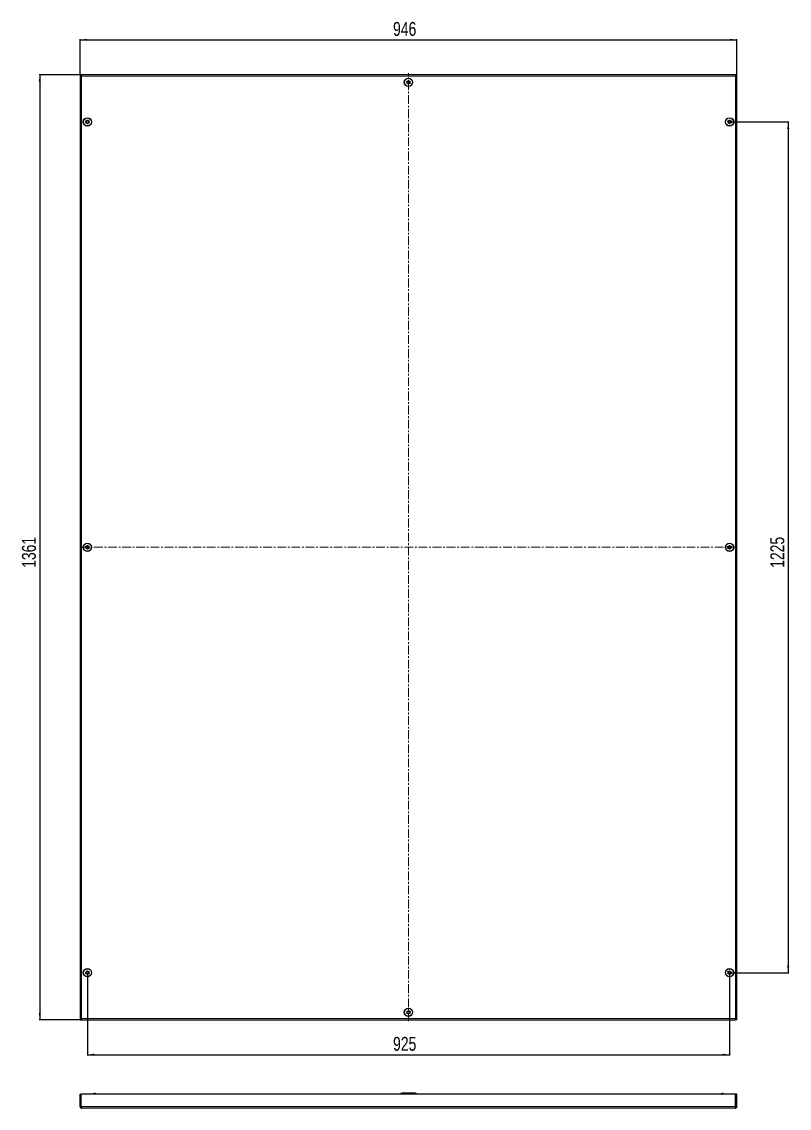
# Model space of a CAD drawing. Header units: millimetres. Extents: x -416 to 1834, y -517 to 1061.
# Drawn here: x -416 to 690, y -517 to 1047 of the extents above; entities that cross this region are included whole.
import ezdxf

# ---------------------------------------------------------------- set-up
doc = ezdxf.new("R2010")
doc.units = ezdxf.units.MM
doc.linetypes.add('CENTERX2', pattern=[20.32, 12.7, -2.54, 2.54, -2.54])
doc.layers.add('FORMAT', color=7, linetype='Continuous')
doc.styles.add('SLDTEXTSTYLE0', font='TXT', dxfattribs={"width": 0.75})
doc.dimstyles.new('SLDDIMSTYLE0', dxfattribs={"dimtxt": 20, "dimasz": 10, "dimexe": 0, "dimexo": 0.0625, "dimgap": 5, "dimtad": 2, "dimdec": 1, "dimrnd": 1e-09, "dimzin": 12, "dimdsep": 46, "dimtxsty": 'SLDTEXTSTYLE0', "dimsah": 1, "dimcen": 0.09, "dimadec": 0, "dimazin": 3, "dimtfac": 1, "dimtofl": 0, "dimtmove": 0, "dimatfit": 3, "dimfxl": 0, "dimfrac": 2, "dimtolj": 1, "dimtzin": 12, "dimarcsym": 0})

# ---------------------------------------------------------------- blocks, each defined once
blk = doc.blocks.new('_D')
at = {"layer": 'FORMAT'}
for p, q in [((-331.8, 970.7), (-331.8, 1021.9)), ((-331.8, 1020.9), (614.2, 1020.9)), ((614.2, 970.7), (614.2, 1021.9))]:
    blk.add_line(p, q, dxfattribs=at)
for points in [[(-331.8, 1020.9), (-321.8, 1019.3), (-321.8, 1022.4)], [(614.2, 1020.9), (604.2, 1022.4), (604.2, 1019.3)]]:
    blk.add_solid(points, dxfattribs=at)
at = {"layer": 'FORMAT', "insert": (119, 1046.6), "char_height": 20, "attachment_point": 1, "style": 'SLDTEXTSTYLE0'}
blk.add_mtext('946', dxfattribs=at)
blk = doc.blocks.new('_D_1')
at = {"layer": 'FORMAT'}
for p, q in [((-330.2, 970.7), (-390.8, 970.7)), ((-389.8, 970.7), (-389.8, -390.3)), ((-330.2, -390.3), (-390.8, -390.3))]:
    blk.add_line(p, q, dxfattribs=at)
for points in [[(-389.8, 970.7), (-391.4, 960.7), (-388.3, 960.7)], [(-389.8, -390.3), (-388.3, -380.3), (-391.4, -380.3)]]:
    blk.add_solid(points, dxfattribs=at)
at = {"layer": 'FORMAT', "insert": (-415.6, 260.6), "char_height": 20, "attachment_point": 1, "rotation": 90, "style": 'SLDTEXTSTYLE0'}
blk.add_mtext('1361', dxfattribs=at)
blk = doc.blocks.new('_D_2')
at = {"layer": 'FORMAT'}
for p, q in [((603.7, 902.7), (689.2, 902.7)), ((688.2, 902.7), (688.2, -322.3)), ((603.7, -322.3), (689.2, -322.3))]:
    blk.add_line(p, q, dxfattribs=at)
for points in [[(688.2, 902.7), (686.6, 892.7), (689.7, 892.7)], [(688.2, -322.3), (689.7, -312.3), (686.6, -312.3)]]:
    blk.add_solid(points, dxfattribs=at)
at = {"layer": 'FORMAT', "insert": (662.4, 260.6), "char_height": 20, "attachment_point": 1, "rotation": 90, "style": 'SLDTEXTSTYLE0'}
blk.add_mtext('1225', dxfattribs=at)
blk = doc.blocks.new('_D_3')
at = {"layer": 'FORMAT'}
for p, q in [((-321.3, -322.3), (-321.3, -441.5)), ((603.7, -322.3), (603.7, -441.5)), ((-321.3, -440.5), (603.7, -440.5))]:
    blk.add_line(p, q, dxfattribs=at)
for points in [[(-321.3, -440.5), (-311.3, -442), (-311.3, -438.9)], [(603.7, -440.5), (593.7, -438.9), (593.7, -442)]]:
    blk.add_solid(points, dxfattribs=at)
at = {"layer": 'FORMAT', "insert": (119, -414.7), "char_height": 20, "attachment_point": 1, "style": 'SLDTEXTSTYLE0'}
blk.add_mtext('925', dxfattribs=at)

msp = doc.modelspace()

# ---------------------------------------------------------------- linework, layer by layer
at = {"color": 7, "linetype": 'Continuous', "lineweight": 25}
for p, q in [((-331.84, 970.69), (-331.84, -390.31)), ((-331.84, 970.69), (-330.34, 970.69)), ((612.46, 970.69), (-330.14, 970.69)), ((-330.14, 969.57), (-330.14, 970.69)), ((612.46, 970.69), (612.46, 969.58)), ((614.16, 970.69), (612.66, 970.69)), ((614.16, -390.31), (614.16, 970.69)), ((-331.84, -390.31), (-330.34, -390.31)), ((-330.14, -389.2), (-330.14, -390.31)), ((-330.14, -390.31), (612.46, -390.31)), ((612.46, -390.31), (612.46, -389.2)), ((614.16, -390.31), (612.66, -390.31)), ((-331.84, -497.24), (-330.34, -497.24)), ((-331.84, -515.14), (-331.84, -497.24)), ((-330.34, -515.14), (-330.34, -497.24)), ((612.46, -497.24), (-330.14, -497.24)), ((-330.14, -515.14), (-330.14, -497.24)), ((-311.84, -495.74), (-310.84, -495.74)), ((-311.84, -497.24), (-311.84, -495.74)), ((-309.84, -496.74), (-310.84, -495.74)), ((-309.34, -496.74), (-309.84, -496.74)), ((-309.84, -496.74), (-309.84, -497.24)), ((150.66, -495.74), (131.66, -495.74)), ((591.66, -496.74), (592.16, -496.74)), ((593.16, -495.74), (592.16, -496.74)), ((592.16, -497.24), (592.16, -496.74)), ((593.16, -495.74), (594.16, -495.74)), ((594.16, -495.74), (594.16, -497.24)), ((612.46, -515.14), (612.46, -497.24)), ((614.16, -497.24), (612.66, -497.24)), ((612.66, -515.14), (612.66, -497.24)), ((614.16, -515.14), (614.16, -497.24)), ((-331.84, -515.14), (-330.34, -515.14)), ((614.16, -515.14), (612.66, -515.14)), ((612.06, -517.24), (-329.74, -517.24)), ((-327.13, -517.24), (-327.13, -517.5)), ((-324.13, -517.5), (-327.13, -517.5)), ((-315.56, -517.5), (-324.13, -517.5)), ((-315.56, -517.5), (-315.56, -517.24)), ((135.37, -517.24), (135.37, -517.49)), ((144.48, -517.49), (135.37, -517.49)), ((146.94, -517.49), (144.48, -517.49)), ((146.94, -517.49), (146.94, -517.24)), ((597.87, -517.24), (597.87, -517.5)), ((609.44, -517.5), (597.87, -517.5)), ((609.44, -517.5), (609.44, -517.24))]:
    msp.add_line(p, q, dxfattribs=at)
at = {"color": 8, "linetype": 'Continuous', "lineweight": 18}
for p, q in [((612.06, 968.59), (-329.74, 968.59)), ((-329.74, 968.59), (-329.74, -388.21)), ((612.06, -388.21), (612.06, 968.59)), ((-329.74, -388.21), (612.06, -388.21)), ((612.46, -515.14), (-330.14, -515.14))]:
    msp.add_line(p, q, dxfattribs=at)
at = {"color": 7, "linetype": 'Continuous', "lineweight": 25}
for centre, radius in [((141.16, 959.69), 6), ((141.16, 959.69), 5.79), ((141.16, 959.69), 1.85), ((-321.34, 902.69), 6), ((-321.34, 902.69), 5.79), ((603.66, 902.69), 6), ((603.66, 902.69), 5.79), ((-321.34, 902.69), 1.85), ((603.66, 902.69), 1.85), ((-321.34, 290.19), 6), ((-321.34, 290.19), 5.79), ((-321.34, 290.19), 1.85), ((603.66, 290.19), 6), ((603.66, 290.19), 5.79), ((603.66, 290.19), 1.85), ((-321.34, -322.31), 6), ((-321.34, -322.31), 5.79), ((-321.34, -322.31), 1.85), ((603.66, -322.31), 6), ((603.66, -322.31), 5.79), ((603.66, -322.31), 1.85), ((141.16, -379.31), 6), ((141.16, -379.31), 5.79), ((141.16, -379.31), 1.85)]:
    msp.add_circle(centre, radius, dxfattribs=at)
for centre, start, end in [((131.66, -498.74), 90, 150), ((150.66, -498.74), 30, 90)]:
    msp.add_arc(centre, 3, start, end, dxfattribs=at)
for points, knots in [([(-331.84, 970.69), (-331.81, 970.51), (-331.74, 970.15), (-331.24, 969.62), (-330.54, 969.09), (-330, 968.75), (-329.74, 968.59)], [0, 0, 0, 0, 0.2547568, 0.5096489, 0.7645419, 1, 1, 1, 1]), ([(-330.34, 970.69), (-330.33, 970.5), (-330.31, 970.14), (-330.12, 969.44), (-329.89, 968.92), (-329.74, 968.59)], [0, 0, 0, 0, 0.25987754, 0.51973907, 1, 1, 1, 1]), ([(612.06, 968.59), (612.34, 968.76), (612.9, 969.12), (613.6, 969.66), (614.07, 970.18), (614.13, 970.52), (614.16, 970.69)], [0, 0, 0, 0, 0.25475266, 0.50964469, 0.7645377, 1, 1, 1, 1]), ([(612.06, 968.59), (612.14, 968.77), (612.3, 969.13), (612.57, 969.83), (612.63, 970.35), (612.66, 970.69)], [0, 0, 0, 0, 0.2598775, 0.5197391, 1, 1, 1, 1]), ([(143.45, 958.08), (143.46, 958.09), (143.47, 958.12), (143.47, 958.18), (143.42, 958.31), (143.24, 958.66), (143, 959.14), (143.03, 959.77), (143.29, 960.21), (143.53, 960.52), (143.67, 960.72), (143.7, 960.81), (143.71, 960.85), (143.69, 960.88), (143.67, 960.9), (143.61, 960.94), (143.34, 960.98), (142.87, 960.98), (142.18, 961.14), (141.79, 961.73), (141.62, 962.18), (141.5, 962.42), (141.44, 962.46), (141.41, 962.48), (141.38, 962.48), (141.35, 962.46), (141.31, 962.44), (141.26, 962.38), (141.12, 962.2), (140.92, 961.87), (140.6, 961.47), (140.01, 961.23), (139.48, 961.3), (139.09, 961.35), (138.94, 961.34), (138.89, 961.31), (138.86, 961.29), (138.85, 961.26), (138.85, 961.2), (138.89, 961.06), (139.07, 960.72), (139.32, 960.24), (139.29, 959.6), (139.02, 959.16), (138.78, 958.85), (138.65, 958.66), (138.62, 958.57), (138.61, 958.53), (138.62, 958.49), (138.65, 958.47), (138.71, 958.44), (138.97, 958.4), (139.45, 958.4), (140.14, 958.23), (140.53, 957.64), (140.69, 957.19), (140.82, 956.96), (140.88, 956.91), (140.9, 956.9), (140.94, 956.9), (140.97, 956.91), (141, 956.94), (141.06, 956.99), (141.19, 957.18), (141.4, 957.5), (141.72, 957.9), (142.3, 958.15), (142.84, 958.08), (143.23, 958.03), (143.38, 958.04), (143.43, 958.06), (143.45, 958.07), (143.45, 958.08)], [0, 0, 0, 0, 0.0020087, 0.00442, 0.0093647, 0.0255282, 0.0677053, 0.0957862, 0.1246456, 0.1503415, 0.1605194, 0.1633943, 0.1656965, 0.1672448, 0.1688741, 0.1707699, 0.1786058, 0.2119941, 0.2499945, 0.2879948, 0.3213831, 0.329219, 0.3311148, 0.3327441, 0.3342924, 0.3362166, 0.3385353, 0.3413178, 0.349662, 0.3753578, 0.4042173, 0.4322982, 0.4744753, 0.4906388, 0.4966691, 0.49844, 0.5, 0.5020087, 0.50442, 0.5093647, 0.5255282, 0.5677053, 0.5957862, 0.6246456, 0.6503415, 0.6605194, 0.6633943, 0.6656965, 0.6672448, 0.6688741, 0.6707699, 0.6786058, 0.7119941, 0.7499945, 0.7879948, 0.8213831, 0.829219, 0.8311148, 0.8327441, 0.8342924, 0.8362166, 0.8385353, 0.8413178, 0.849662, 0.8753578, 0.9042173, 0.9322982, 0.9744753, 0.9906388, 0.9966691, 0.99844, 1, 1, 1, 1]), ([(-318.89, 904.04), (-318.9, 904.05), (-318.91, 904.07), (-318.97, 904.09), (-319.11, 904.11), (-319.5, 904.1), (-320.04, 904.09), (-320.59, 904.4), (-320.87, 904.83), (-321.04, 905.19), (-321.16, 905.39), (-321.22, 905.46), (-321.26, 905.48), (-321.29, 905.49), (-321.32, 905.48), (-321.38, 905.44), (-321.54, 905.22), (-321.74, 904.79), (-322.2, 904.24), (-322.9, 904.15), (-323.38, 904.2), (-323.64, 904.19), (-323.71, 904.17), (-323.73, 904.15), (-323.75, 904.12), (-323.75, 904.08), (-323.74, 904.04), (-323.71, 903.96), (-323.61, 903.76), (-323.41, 903.44), (-323.19, 902.97), (-323.23, 902.34), (-323.53, 901.89), (-323.74, 901.56), (-323.8, 901.42), (-323.8, 901.36), (-323.8, 901.33), (-323.77, 901.31), (-323.72, 901.28), (-323.57, 901.26), (-323.19, 901.27), (-322.65, 901.28), (-322.09, 900.97), (-321.81, 900.54), (-321.64, 900.19), (-321.52, 899.98), (-321.46, 899.91), (-321.42, 899.89), (-321.39, 899.89), (-321.36, 899.9), (-321.3, 899.94), (-321.15, 900.16), (-320.94, 900.58), (-320.48, 901.13), (-319.78, 901.22), (-319.31, 901.17), (-319.04, 901.18), (-318.97, 901.21), (-318.95, 901.23), (-318.94, 901.26), (-318.93, 901.29), (-318.94, 901.33), (-318.97, 901.41), (-319.07, 901.61), (-319.28, 901.94), (-319.49, 902.4), (-319.46, 903.04), (-319.16, 903.49), (-318.94, 903.81), (-318.88, 903.95), (-318.88, 904.01), (-318.88, 904.03), (-318.89, 904.04)], [0, 0, 0, 0, 0.0020087, 0.00442, 0.0093647, 0.0255282, 0.0677053, 0.0957862, 0.1246456, 0.1503415, 0.1605194, 0.1633943, 0.1656965, 0.1672448, 0.1688741, 0.1707699, 0.1786058, 0.2119941, 0.2499945, 0.2879948, 0.3213831, 0.329219, 0.3311148, 0.3327441, 0.3342924, 0.3362166, 0.3385353, 0.3413178, 0.349662, 0.3753578, 0.4042173, 0.4322982, 0.4744753, 0.4906388, 0.4966691, 0.49844, 0.5, 0.5020087, 0.50442, 0.5093647, 0.5255282, 0.5677053, 0.5957862, 0.6246456, 0.6503415, 0.6605194, 0.6633943, 0.6656965, 0.6672448, 0.6688741, 0.6707699, 0.6786058, 0.7119941, 0.7499945, 0.7879948, 0.8213831, 0.829219, 0.8311148, 0.8327441, 0.8342924, 0.8362166, 0.8385353, 0.8413178, 0.849662, 0.8753578, 0.9042173, 0.9322982, 0.9744753, 0.9906388, 0.9966691, 0.99844, 1, 1, 1, 1]), ([(601.21, 904.04), (601.2, 904.03), (601.19, 904), (601.2, 903.94), (601.26, 903.81), (601.47, 903.49), (601.77, 903.04), (601.81, 902.4), (601.59, 901.94), (601.39, 901.6), (601.27, 901.39), (601.25, 901.3), (601.25, 901.26), (601.27, 901.23), (601.29, 901.21), (601.36, 901.18), (601.62, 901.17), (602.1, 901.22), (602.8, 901.13), (603.26, 900.58), (603.46, 900.16), (603.62, 899.94), (603.68, 899.9), (603.71, 899.89), (603.74, 899.89), (603.77, 899.91), (603.8, 899.94), (603.85, 900), (603.96, 900.2), (604.13, 900.54), (604.41, 900.97), (604.96, 901.28), (605.51, 901.27), (605.9, 901.26), (606.04, 901.28), (606.09, 901.31), (606.12, 901.34), (606.12, 901.37), (606.12, 901.43), (606.06, 901.56), (605.84, 901.89), (605.54, 902.34), (605.51, 902.97), (605.73, 903.44), (605.93, 903.77), (606.04, 903.98), (606.07, 904.07), (606.07, 904.11), (606.05, 904.15), (606.03, 904.17), (605.96, 904.19), (605.69, 904.2), (605.22, 904.15), (604.52, 904.24), (604.06, 904.79), (603.85, 905.22), (603.7, 905.44), (603.64, 905.48), (603.61, 905.49), (603.58, 905.48), (603.55, 905.47), (603.52, 905.44), (603.47, 905.37), (603.35, 905.18), (603.19, 904.83), (602.91, 904.4), (602.35, 904.09), (601.81, 904.11), (601.42, 904.11), (601.27, 904.09), (601.22, 904.06), (601.21, 904.04), (601.21, 904.04)], [0, 0, 0, 0, 0.0020087, 0.00442, 0.0093647, 0.0255282, 0.0677053, 0.0957862, 0.1246456, 0.1503415, 0.1605194, 0.1633943, 0.1656965, 0.1672448, 0.1688741, 0.1707699, 0.1786058, 0.2119941, 0.2499945, 0.2879948, 0.3213831, 0.329219, 0.3311148, 0.3327441, 0.3342924, 0.3362166, 0.3385353, 0.3413178, 0.349662, 0.3753578, 0.4042173, 0.4322982, 0.4744753, 0.4906388, 0.4966691, 0.49844, 0.5, 0.5020087, 0.50442, 0.5093647, 0.5255282, 0.5677053, 0.5957862, 0.6246456, 0.6503415, 0.6605194, 0.6633943, 0.6656965, 0.6672448, 0.6688741, 0.6707699, 0.6786058, 0.7119941, 0.7499945, 0.7879948, 0.8213831, 0.829219, 0.8311148, 0.8327441, 0.8342924, 0.8362166, 0.8385353, 0.8413178, 0.849662, 0.8753578, 0.9042173, 0.9322982, 0.9744753, 0.9906388, 0.9966691, 0.99844, 1, 1, 1, 1]), ([(-318.89, 291.54), (-318.9, 291.55), (-318.91, 291.57), (-318.97, 291.59), (-319.11, 291.61), (-319.5, 291.6), (-320.04, 291.59), (-320.59, 291.9), (-320.87, 292.33), (-321.04, 292.69), (-321.16, 292.89), (-321.22, 292.96), (-321.26, 292.98), (-321.29, 292.99), (-321.32, 292.98), (-321.38, 292.94), (-321.54, 292.72), (-321.74, 292.29), (-322.2, 291.74), (-322.9, 291.65), (-323.38, 291.7), (-323.64, 291.69), (-323.71, 291.67), (-323.73, 291.65), (-323.75, 291.62), (-323.75, 291.58), (-323.74, 291.54), (-323.71, 291.46), (-323.61, 291.26), (-323.41, 290.94), (-323.19, 290.47), (-323.23, 289.84), (-323.53, 289.39), (-323.74, 289.06), (-323.8, 288.92), (-323.8, 288.86), (-323.8, 288.83), (-323.77, 288.81), (-323.72, 288.78), (-323.57, 288.76), (-323.19, 288.77), (-322.65, 288.78), (-322.09, 288.47), (-321.81, 288.04), (-321.64, 287.69), (-321.52, 287.48), (-321.46, 287.41), (-321.42, 287.39), (-321.39, 287.39), (-321.36, 287.4), (-321.3, 287.44), (-321.15, 287.66), (-320.94, 288.08), (-320.48, 288.63), (-319.78, 288.72), (-319.31, 288.67), (-319.04, 288.68), (-318.97, 288.71), (-318.95, 288.73), (-318.94, 288.76), (-318.93, 288.79), (-318.94, 288.83), (-318.97, 288.91), (-319.07, 289.11), (-319.28, 289.44), (-319.49, 289.9), (-319.46, 290.54), (-319.16, 290.99), (-318.94, 291.31), (-318.88, 291.45), (-318.88, 291.51), (-318.88, 291.53), (-318.89, 291.54)], [0, 0, 0, 0, 0.0020087, 0.00442, 0.0093647, 0.0255282, 0.0677053, 0.0957862, 0.1246456, 0.1503415, 0.1605194, 0.1633943, 0.1656965, 0.1672448, 0.1688741, 0.1707699, 0.1786058, 0.2119941, 0.2499945, 0.2879948, 0.3213831, 0.329219, 0.3311148, 0.3327441, 0.3342924, 0.3362166, 0.3385353, 0.3413178, 0.349662, 0.3753578, 0.4042173, 0.4322982, 0.4744753, 0.4906388, 0.4966691, 0.49844, 0.5, 0.5020087, 0.50442, 0.5093647, 0.5255282, 0.5677053, 0.5957862, 0.6246456, 0.6503415, 0.6605194, 0.6633943, 0.6656965, 0.6672448, 0.6688741, 0.6707699, 0.6786058, 0.7119941, 0.7499945, 0.7879948, 0.8213831, 0.829219, 0.8311148, 0.8327441, 0.8342924, 0.8362166, 0.8385353, 0.8413178, 0.849662, 0.8753578, 0.9042173, 0.9322982, 0.9744753, 0.9906388, 0.9966691, 0.99844, 1, 1, 1, 1]), ([(601.21, 291.54), (601.2, 291.53), (601.19, 291.5), (601.2, 291.44), (601.26, 291.31), (601.47, 290.99), (601.77, 290.54), (601.81, 289.9), (601.59, 289.44), (601.39, 289.1), (601.27, 288.89), (601.25, 288.8), (601.25, 288.76), (601.27, 288.73), (601.29, 288.71), (601.36, 288.68), (601.62, 288.67), (602.1, 288.72), (602.8, 288.63), (603.26, 288.08), (603.46, 287.66), (603.62, 287.44), (603.68, 287.4), (603.71, 287.39), (603.74, 287.39), (603.77, 287.41), (603.8, 287.44), (603.85, 287.5), (603.96, 287.7), (604.13, 288.04), (604.41, 288.47), (604.96, 288.78), (605.51, 288.77), (605.9, 288.76), (606.04, 288.78), (606.09, 288.81), (606.12, 288.84), (606.12, 288.87), (606.12, 288.93), (606.06, 289.06), (605.84, 289.39), (605.54, 289.84), (605.51, 290.47), (605.73, 290.94), (605.93, 291.27), (606.04, 291.48), (606.07, 291.57), (606.07, 291.61), (606.05, 291.65), (606.03, 291.67), (605.96, 291.69), (605.69, 291.7), (605.22, 291.65), (604.52, 291.74), (604.06, 292.29), (603.85, 292.72), (603.7, 292.94), (603.64, 292.98), (603.61, 292.99), (603.58, 292.98), (603.55, 292.97), (603.52, 292.94), (603.47, 292.87), (603.35, 292.68), (603.19, 292.33), (602.91, 291.9), (602.35, 291.59), (601.81, 291.61), (601.42, 291.61), (601.27, 291.59), (601.22, 291.56), (601.21, 291.54), (601.21, 291.54)], [0, 0, 0, 0, 0.0020087, 0.00442, 0.0093647, 0.0255282, 0.0677053, 0.0957862, 0.1246456, 0.1503415, 0.1605194, 0.1633943, 0.1656965, 0.1672448, 0.1688741, 0.1707699, 0.1786058, 0.2119941, 0.2499945, 0.2879948, 0.3213831, 0.329219, 0.3311148, 0.3327441, 0.3342924, 0.3362166, 0.3385353, 0.3413178, 0.349662, 0.3753578, 0.4042173, 0.4322982, 0.4744753, 0.4906388, 0.4966691, 0.49844, 0.5, 0.5020087, 0.50442, 0.5093647, 0.5255282, 0.5677053, 0.5957862, 0.6246456, 0.6503415, 0.6605194, 0.6633943, 0.6656965, 0.6672448, 0.6688741, 0.6707699, 0.6786058, 0.7119941, 0.7499945, 0.7879948, 0.8213831, 0.829219, 0.8311148, 0.8327441, 0.8342924, 0.8362166, 0.8385353, 0.8413178, 0.849662, 0.8753578, 0.9042173, 0.9322982, 0.9744753, 0.9906388, 0.9966691, 0.99844, 1, 1, 1, 1]), ([(-318.89, -323.66), (-318.88, -323.65), (-318.88, -323.63), (-318.89, -323.57), (-318.94, -323.44), (-319.16, -323.11), (-319.46, -322.66), (-319.49, -322.03), (-319.27, -321.56), (-319.07, -321.23), (-318.96, -321.02), (-318.93, -320.93), (-318.93, -320.89), (-318.95, -320.85), (-318.97, -320.83), (-319.04, -320.81), (-319.31, -320.8), (-319.78, -320.85), (-320.48, -320.76), (-320.94, -320.21), (-321.15, -319.78), (-321.3, -319.56), (-321.36, -319.52), (-321.39, -319.51), (-321.42, -319.52), (-321.45, -319.53), (-321.48, -319.56), (-321.53, -319.63), (-321.65, -319.82), (-321.81, -320.17), (-322.09, -320.6), (-322.64, -320.91), (-323.19, -320.89), (-323.58, -320.89), (-323.73, -320.91), (-323.78, -320.94), (-323.8, -320.96), (-323.81, -321), (-323.8, -321.06), (-323.74, -321.19), (-323.53, -321.51), (-323.23, -321.96), (-323.19, -322.6), (-323.41, -323.06), (-323.61, -323.4), (-323.73, -323.61), (-323.75, -323.7), (-323.75, -323.74), (-323.73, -323.77), (-323.71, -323.79), (-323.64, -323.82), (-323.38, -323.83), (-322.9, -323.78), (-322.2, -323.87), (-321.74, -324.42), (-321.54, -324.84), (-321.38, -325.06), (-321.32, -325.1), (-321.29, -325.11), (-321.26, -325.11), (-321.23, -325.09), (-321.2, -325.06), (-321.15, -325), (-321.04, -324.8), (-320.87, -324.46), (-320.59, -324.03), (-320.04, -323.72), (-319.5, -323.73), (-319.1, -323.74), (-318.96, -323.72), (-318.91, -323.69), (-318.89, -323.67), (-318.89, -323.66)], [0, 0, 0, 0, 0.0020087, 0.00442, 0.0093647, 0.0255282, 0.0677053, 0.0957862, 0.1246456, 0.1503415, 0.1605194, 0.1633943, 0.1656965, 0.1672448, 0.1688741, 0.1707699, 0.1786058, 0.2119941, 0.2499945, 0.2879948, 0.3213831, 0.329219, 0.3311148, 0.3327441, 0.3342924, 0.3362166, 0.3385353, 0.3413178, 0.349662, 0.3753578, 0.4042173, 0.4322982, 0.4744753, 0.4906388, 0.4966691, 0.49844, 0.5, 0.5020087, 0.50442, 0.5093647, 0.5255282, 0.5677053, 0.5957862, 0.6246456, 0.6503415, 0.6605194, 0.6633943, 0.6656965, 0.6672448, 0.6688741, 0.6707699, 0.6786058, 0.7119941, 0.7499945, 0.7879948, 0.8213831, 0.829219, 0.8311148, 0.8327441, 0.8342924, 0.8362166, 0.8385353, 0.8413178, 0.849662, 0.8753578, 0.9042173, 0.9322982, 0.9744753, 0.9906388, 0.9966691, 0.99844, 1, 1, 1, 1]), ([(601.21, -323.66), (601.21, -323.67), (601.23, -323.69), (601.29, -323.72), (601.43, -323.74), (601.81, -323.73), (602.35, -323.72), (602.91, -324.03), (603.19, -324.46), (603.36, -324.81), (603.48, -325.02), (603.54, -325.09), (603.58, -325.11), (603.61, -325.11), (603.64, -325.1), (603.7, -325.06), (603.85, -324.84), (604.06, -324.42), (604.52, -323.87), (605.22, -323.78), (605.69, -323.83), (605.96, -323.82), (606.03, -323.79), (606.05, -323.77), (606.06, -323.74), (606.07, -323.71), (606.06, -323.67), (606.03, -323.59), (605.93, -323.39), (605.72, -323.06), (605.51, -322.6), (605.54, -321.96), (605.85, -321.51), (606.06, -321.19), (606.12, -321.05), (606.12, -320.99), (606.11, -320.96), (606.09, -320.93), (606.03, -320.91), (605.89, -320.89), (605.5, -320.9), (604.96, -320.91), (604.41, -320.6), (604.13, -320.17), (603.96, -319.81), (603.84, -319.61), (603.78, -319.54), (603.74, -319.52), (603.71, -319.51), (603.68, -319.52), (603.62, -319.56), (603.46, -319.78), (603.26, -320.21), (602.8, -320.76), (602.1, -320.85), (601.62, -320.8), (601.36, -320.81), (601.29, -320.83), (601.27, -320.85), (601.25, -320.88), (601.25, -320.92), (601.26, -320.96), (601.29, -321.04), (601.39, -321.24), (601.59, -321.56), (601.81, -322.03), (601.77, -322.66), (601.47, -323.11), (601.26, -323.44), (601.2, -323.58), (601.19, -323.64), (601.2, -323.65), (601.21, -323.66)], [0, 0, 0, 0, 0.0020087, 0.00442, 0.0093647, 0.0255282, 0.0677053, 0.0957862, 0.1246456, 0.1503415, 0.1605194, 0.1633943, 0.1656965, 0.1672448, 0.1688741, 0.1707699, 0.1786058, 0.2119941, 0.2499945, 0.2879948, 0.3213831, 0.329219, 0.3311148, 0.3327441, 0.3342924, 0.3362166, 0.3385353, 0.3413178, 0.349662, 0.3753578, 0.4042173, 0.4322982, 0.4744753, 0.4906388, 0.4966691, 0.49844, 0.5, 0.5020087, 0.50442, 0.5093647, 0.5255282, 0.5677053, 0.5957862, 0.6246456, 0.6503415, 0.6605194, 0.6633943, 0.6656965, 0.6672448, 0.6688741, 0.6707699, 0.6786058, 0.7119941, 0.7499945, 0.7879948, 0.8213831, 0.829219, 0.8311148, 0.8327441, 0.8342924, 0.8362166, 0.8385353, 0.8413178, 0.849662, 0.8753578, 0.9042173, 0.9322982, 0.9744753, 0.9906388, 0.9966691, 0.99844, 1, 1, 1, 1]), ([(143.45, -377.71), (143.44, -377.7), (143.42, -377.68), (143.37, -377.66), (143.22, -377.65), (142.84, -377.71), (142.3, -377.77), (141.72, -377.53), (141.4, -377.13), (141.19, -376.8), (141.05, -376.6), (140.98, -376.54), (140.94, -376.52), (140.9, -376.52), (140.88, -376.54), (140.82, -376.58), (140.69, -376.82), (140.53, -377.27), (140.14, -377.86), (139.45, -378.02), (138.97, -378.02), (138.71, -378.06), (138.65, -378.1), (138.62, -378.12), (138.61, -378.15), (138.61, -378.19), (138.63, -378.23), (138.66, -378.3), (138.79, -378.49), (139.02, -378.79), (139.29, -379.23), (139.32, -379.86), (139.07, -380.34), (138.89, -380.69), (138.85, -380.83), (138.85, -380.89), (138.86, -380.92), (138.89, -380.95), (138.95, -380.96), (139.09, -380.97), (139.48, -380.92), (140.01, -380.85), (140.6, -381.1), (140.92, -381.5), (141.13, -381.83), (141.27, -382.03), (141.34, -382.09), (141.38, -382.1), (141.41, -382.1), (141.44, -382.09), (141.5, -382.04), (141.62, -381.81), (141.79, -381.36), (142.18, -380.77), (142.87, -380.6), (143.34, -380.6), (143.61, -380.56), (143.67, -380.53), (143.69, -380.51), (143.7, -380.48), (143.7, -380.44), (143.69, -380.4), (143.66, -380.32), (143.53, -380.14), (143.29, -379.84), (143.03, -379.4), (143, -378.76), (143.25, -378.28), (143.43, -377.93), (143.47, -377.79), (143.47, -377.73), (143.46, -377.72), (143.45, -377.71)], [0, 0, 0, 0, 0.0020087, 0.00442, 0.0093647, 0.0255282, 0.0677053, 0.0957862, 0.1246456, 0.1503415, 0.1605194, 0.1633943, 0.1656965, 0.1672448, 0.1688741, 0.1707699, 0.1786058, 0.2119941, 0.2499945, 0.2879948, 0.3213831, 0.329219, 0.3311148, 0.3327441, 0.3342924, 0.3362166, 0.3385353, 0.3413178, 0.349662, 0.3753578, 0.4042173, 0.4322982, 0.4744753, 0.4906388, 0.4966691, 0.49844, 0.5, 0.5020087, 0.50442, 0.5093647, 0.5255282, 0.5677053, 0.5957862, 0.6246456, 0.6503415, 0.6605194, 0.6633943, 0.6656965, 0.6672448, 0.6688741, 0.6707699, 0.6786058, 0.7119941, 0.7499945, 0.7879948, 0.8213831, 0.829219, 0.8311148, 0.8327441, 0.8342924, 0.8362166, 0.8385353, 0.8413178, 0.849662, 0.8753578, 0.9042173, 0.9322982, 0.9744753, 0.9906388, 0.9966691, 0.99844, 1, 1, 1, 1]), ([(614.16, -390.31), (614.13, -390.14), (614.06, -389.78), (613.56, -389.24), (612.86, -388.72), (612.32, -388.38), (612.06, -388.21)], [0, 0, 0, 0, 0.2547568, 0.5096489, 0.7645419, 1, 1, 1, 1]), ([(612.66, -390.31), (612.65, -390.13), (612.63, -389.77), (612.44, -389.07), (612.21, -388.55), (612.06, -388.21)], [0, 0, 0, 0, 0.2598775, 0.5197391, 1, 1, 1, 1]), ([(-309.84, -496.74), (-309.82, -496.84), (-309.79, -497), (-309.54, -497.17), (-309.43, -497.24)], [0, 0, 0, 0, 0.57413014, 1, 1, 1, 1]), ([(-309.34, -496.74), (-309.32, -496.84), (-309.29, -496.99), (-309.14, -497.16), (-309.06, -497.23), (-309.05, -497.24)], [0, 0, 0, 0, 0.60297039, 0.91793147, 1, 1, 1, 1]), ([(591.35, -497.24), (591.42, -497.18), (591.55, -497.07), (591.64, -496.9), (591.65, -496.79), (591.66, -496.74)], [0, 0, 0, 0, 0.3603654, 0.6750686, 1, 1, 1, 1]), ([(591.75, -497.24), (591.83, -497.18), (592.07, -497.03), (592.15, -496.87), (592.16, -496.76), (592.16, -496.74)], [0, 0, 0, 0, 0.3313457, 0.9052264, 1, 1, 1, 1]), ([(-331.84, -515.14), (-331.81, -515.42), (-331.74, -515.98), (-331.24, -516.68), (-330.54, -517.15), (-330, -517.21), (-329.74, -517.24)], [0, 0, 0, 0, 0.2547568, 0.5096489, 0.7645419, 1, 1, 1, 1]), ([(-330.34, -515.14), (-330.33, -515.22), (-330.31, -515.38), (-330.21, -515.56), (-330.11, -515.6), (-330.08, -515.6)], [0, 0, 0, 0, 0.4327963, 0.8655659, 1, 1, 1, 1]), ([(612.06, -517.24), (612.34, -517.21), (612.9, -517.14), (613.6, -516.64), (614.07, -515.94), (614.13, -515.4), (614.16, -515.14)], [0, 0, 0, 0, 0.25475266, 0.50964469, 0.7645377, 1, 1, 1, 1]), ([(612.4, -515.62), (612.43, -515.6), (612.6, -515.5), (612.63, -515.3), (612.66, -515.14)], [0, 0, 0, 0, 0.2077128, 1, 1, 1, 1])]:
    msp.add_open_spline(points, degree=3, knots=knots, dxfattribs=at)
for points in [[(-329.74, 968.59), (-329.77, 968.86), (-329.84, 969.41), (-329.94, 970.11), (-330.04, 970.59), (-330.11, 970.66), (-330.14, 970.69)], [(612.46, 970.69), (612.43, 970.66), (612.36, 970.59), (612.26, 970.11), (612.16, 969.41), (612.09, 968.86), (612.06, 968.59)], [(-329.74, -388.21), (-330.02, -388.39), (-330.57, -388.74), (-331.26, -389.26), (-331.75, -389.79), (-331.81, -390.14), (-331.84, -390.31)], [(-329.74, -388.21), (-329.9, -388.56), (-330.23, -389.26), (-330.3, -389.96), (-330.34, -390.31)], [(-330.14, -390.31), (-330.11, -390.28), (-330.04, -390.22), (-329.94, -389.73), (-329.84, -389.04), (-329.77, -388.49), (-329.74, -388.21)], [(612.06, -388.21), (612.09, -388.49), (612.16, -389.04), (612.26, -389.73), (612.36, -390.22), (612.43, -390.28), (612.46, -390.31)], [(-329.74, -517.24), (-329.77, -517.21), (-329.84, -517.15), (-329.94, -516.66), (-330.04, -515.97), (-330.11, -515.42), (-330.14, -515.14)], [(612.46, -515.14), (612.43, -515.42), (612.36, -515.97), (612.26, -516.66), (612.16, -517.15), (612.09, -517.21), (612.06, -517.24)]]:
    msp.add_open_spline(points, degree=3, dxfattribs=at)
at = {"layer": 'FORMAT', "linetype": 'CENTERX2', "lineweight": 18}
for p, q in [((141.16, -392.31), (141.16, 972.69)), ((-332.14, 290.19), (614.46, 290.19))]:
    msp.add_line(p, q, dxfattribs=at)

# ---------------------------------------------------------------- dimensions: what is measured, and where the dimension line sits
at = {"layer": 'FORMAT'}
for base, p1, p2, picture, middle in [((614.16, 1020.85), (-331.84, 970.69), (614.16, 970.69), '_D', (141.16, 1020.85)), ((603.66, -440.48), (-321.34, -322.31), (603.66, -322.31), '_D_3', (141.16, -440.48))]:
    dim = msp.add_linear_dim(base=base, p1=p1, p2=p2, dimstyle='SLDDIMSTYLE0', dxfattribs=at)
    dim.commit()
    dim.dimension.update_dxf_attribs({"geometry": picture, "text_midpoint": middle, "dimtype": 160})
for base, p1, p2, picture, middle in [((-389.84, -390.31), (-330.14, 970.69), (-330.14, -390.31), '_D_1', (-389.84, 290.19)), ((688.16, -322.31), (603.66, 902.69), (603.66, -322.31), '_D_2', (688.16, 290.19))]:
    dim = msp.add_linear_dim(base=base, p1=p1, p2=p2, angle=90, dimstyle='SLDDIMSTYLE0', dxfattribs=at)
    dim.commit()
    dim.dimension.update_dxf_attribs({"geometry": picture, "text_midpoint": middle, "dimtype": 160})

doc.saveas('drawing.dxf')
